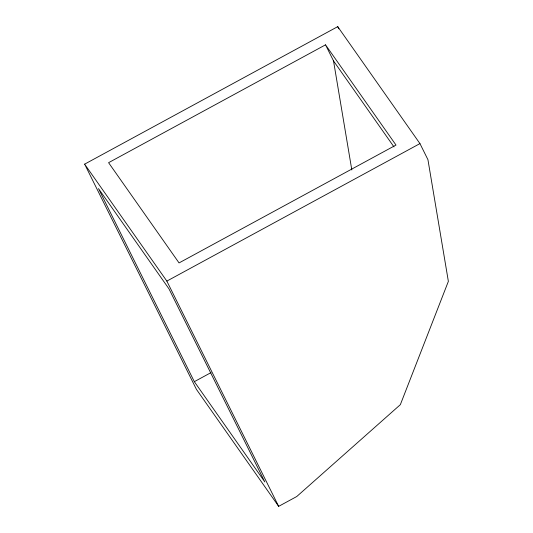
<?xml version="1.0" encoding="UTF-8"?>
<svg xmlns="http://www.w3.org/2000/svg" width="533" height="533" viewBox="0 0 533 533"><rect width="100%" height="100%" fill="white"/><g stroke="black" fill="none" stroke-linecap="round" stroke-linejoin="round"><path stroke-width="0.8" d="M84.634 164.151L337.735 26.65L419.951 143.597L427.939 159.68L448.366 281.371L400.343 404.667L296.748 496.529L278.666 506.35L196.45 389.403L84.634 164.151L166.849 281.098L278.666 506.35M325.53 44.825L108.585 162.685L179.055 262.922L395.999 145.063L325.53 44.825L333.518 60.915L393.987 146.928M166.849 281.098L419.951 143.597M194.338 381.668L264.808 481.905L168.961 288.833L98.492 188.595L194.338 381.668L210.968 372.634M337.735 26.65L338.821 28.842M333.518 60.915L351.82 169.96"/></g></svg>
